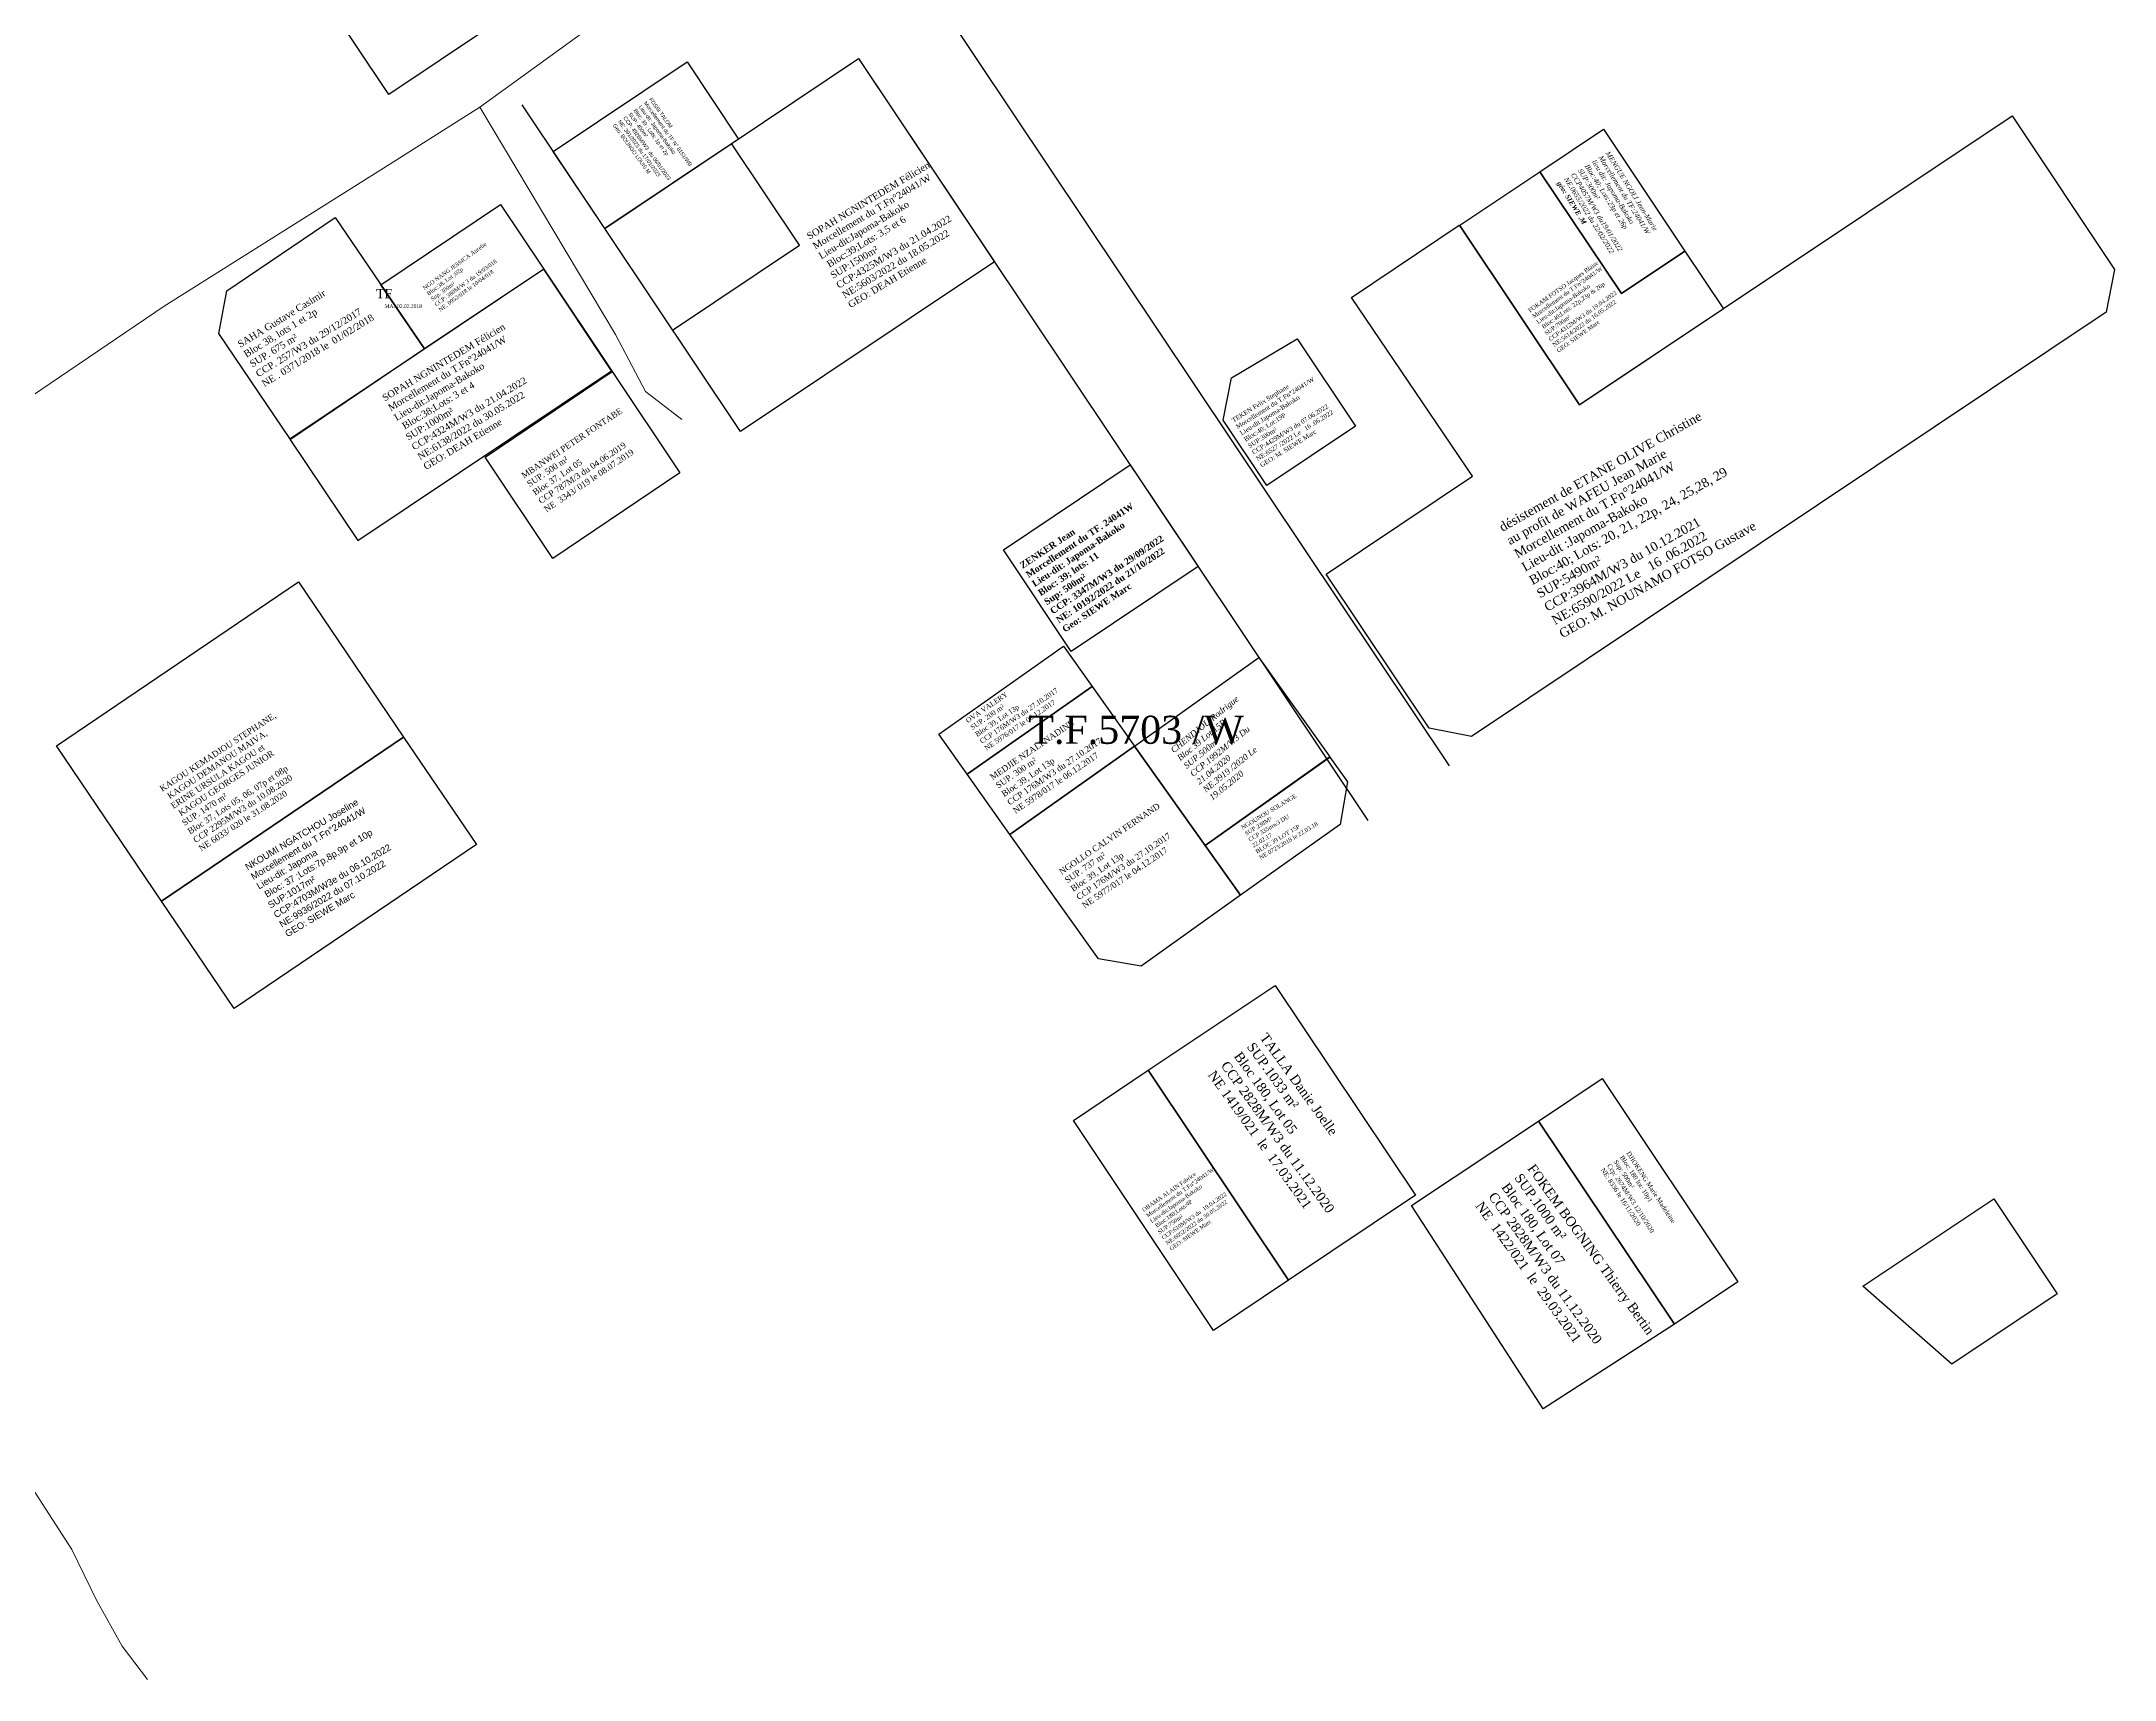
# Model space of a CAD drawing. Header units: millimetres. Extents: x 587399 to 927168, y 438565 to 1444955.
# Drawn here: x 592144.3 to 592483.7, y 443173 to 443441.1 of the extents above; entities that cross this region are included whole.
import ezdxf

# ---------------------------------------------------------------- set-up
doc = ezdxf.new("R2010")
doc.units = ezdxf.units.MM
doc.header["$LTSCALE"] = 2
for name, color, linetype in [('end maj 26 02 2021', 7, 'Continuous'), ('MAJ FER 2022', 7, 'Continuous'), ('MAJ JAN 2022', 1, 'Continuous'), ('Parcelle MAJ', 6, 'Continuous')]:
    doc.layers.add(name, color=color, linetype=linetype)
doc.layers.add('MAJ APRES LE 13.01.2023', color=222, linetype='Continuous', lineweight=30)
doc.layers.add('Roads_others', color=24, linetype='Continuous', lineweight=9)
doc.styles.add('Annotative', font='txt.shx')
doc.styles.get("Standard").update_dxf_attribs({"font": 'arial.ttf'})
doc.styles.add('Times 1.0', font='times.ttf', dxfattribs={"width": 0.99, "height": 1})

# ---------------------------------------------------------------- blocks, each defined once
blk = doc.blocks.new('A$C41BB26E9')
at = {"insert": (2.4, -2.15), "char_height": 1.0729, "width": 49.7266, "attachment_point": 1, "rotation": 33.6313}
blk.add_mtext('{\\fTimes New Roman|b1|i0|c0|p18;ZENKER Jean\\P\\C1;Morcellement du TF. 24041W\\P\\C256;Lieu-dit: Japoma-Bakoko\\PBloc: 39; lots: 11\\PSup: 500m²\\PCCP: 3347M/W3 du 29/09/2022\\PNE: 10192/2022 du 21/10/2022\\P\\C1;Geo: SIEWE Marc}', dxfattribs=at)

msp = doc.modelspace()

# ---------------------------------------------------------------- linework, layer by layer
for p, q in [((592291.324, 443447.202), (592374.724, 443322.525)), ((592278.025, 443438.306), (592300.265, 443405.059)), ((592278.025, 443438.306), (592361.426, 443313.629)), ((592258.706, 443377.259), (592222.933, 443430.739)), ((592268.365, 443407.783), (592257.245, 443424.406)), ((592247.586, 443393.883), (592268.365, 443407.783)), ((592300.265, 443405.059), (592258.706, 443377.259))]:
    msp.add_line(p, q)
at = {"color": 5, "flags": 128}
for points in [[(592466.894, 443428.95), (592483.65, 443403.765), (592482.275, 443396.829), (592378.377, 443327.329), (592371.441, 443328.704), (592354.568, 443353.929), (592378.523, 443369.956), (592358.718, 443399.224), (592376.355, 443411.023), (592396.004, 443381.649)], [(592389.586, 443419.8), (592402.926, 443399.85), (592413.316, 443406.8), (592419.624, 443397.381), (592396.105, 443381.648), (592376.456, 443411.022)], [(592359.383, 443378.151), (592344.859, 443368.442), (592337.698, 443379.148), (592339.074, 443386.084), (592349.817, 443392.461)], [(592325.45, 443272.72), (592348.41, 443238.37), (592336.12, 443230.15), (592313.2, 443264.52)]]:
    msp.add_lwpolyline(points, close=True, dxfattribs=at)
at = {"lineweight": -3, "flags": 128}
msp.add_lwpolyline([(592399.976, 443426.75), (592413.316, 443406.8)], dxfattribs=at)
msp.add_lwpolyline([(592399.976, 443426.75), (592413.316, 443406.8)], dxfattribs=at)
at = {"color": 0, "lineweight": -3, "flags": 128}
msp.add_lwpolyline([(592389.586, 443419.8), (592402.926, 443399.85)], dxfattribs=at)
at = {"flags": 128}
msp.add_lwpolyline([(592389.586, 443419.8), (592402.926, 443399.85), (592413.316, 443406.8), (592419.624, 443397.381)], dxfattribs=at)
at = {"color": 7, "lineweight": -3, "flags": 128}
msp.add_lwpolyline([(592226.49, 443403.839), (592237.686, 443387.079)], dxfattribs=at)
at = {"color": 150, "lineweight": -3, "flags": 128}
for points in [[(592346.23, 443286.62), (592369.2, 443252.28), (592348.41, 443238.37), (592325.45, 443272.72)], [(592346.23, 443286.62), (592369.2, 443252.28), (592348.41, 443238.37), (592325.45, 443272.72)], [(592389.35, 443264.41), (592411.59, 443231.16), (592390.11, 443217.32), (592368.53, 443250.57)], [(592389.35, 443264.41), (592411.59, 443231.16), (592390.11, 443217.32), (592368.53, 443250.57)]]:
    msp.add_lwpolyline(points, close=True, dxfattribs=at)
at = {"layer": 'end maj 26 02 2021', "color": 150, "flags": 128}
for points in [[(592201.086, 443468.477), (592217.764, 443443.541), (592201.14, 443432.421), (592184.46, 443457.357)], [(592201.086, 443468.477), (592217.764, 443443.541), (592201.14, 443432.421), (592184.46, 443457.357)], [(592311.599, 443342.118), (592316.259, 443335.563), (592295.799, 443321.195), (592291.151, 443327.728)], [(592311.599, 443342.118), (592316.259, 443335.563), (592295.799, 443321.195), (592291.151, 443327.728)], [(592316.259, 443335.563), (592323.214, 443325.789), (592302.818, 443311.327), (592295.799, 443321.195)], [(592316.259, 443335.563), (592323.214, 443325.789), (592302.818, 443311.327), (592295.799, 443321.195)], [(592323.214, 443325.789), (592340.578, 443301.366), (592324.281, 443289.774), (592317.311, 443290.955), (592302.818, 443311.327)], [(592323.214, 443325.789), (592340.578, 443301.366), (592324.281, 443289.774), (592317.311, 443290.955), (592302.818, 443311.327)], [(592355.159, 443323.997), (592358.054, 443319.922), (592356.88, 443312.95), (592340.578, 443301.366), (592334.784, 443309.516)], [(592355.159, 443323.997), (592358.054, 443319.922), (592356.88, 443312.95), (592340.578, 443301.366), (592334.784, 443309.516)]]:
    msp.add_lwpolyline(points, close=True, dxfattribs=at)
at = {"layer": 'end maj 26 02 2021', "color": 150}
for points in [[(592192.36, 443412.32), (592206.95, 443390.79), (592185.04, 443375.96), (592173.27, 443393.34), (592174.6, 443400.28)], [(592192.36, 443412.32), (592206.95, 443390.79), (592185.04, 443375.96), (592173.27, 443393.34), (592174.6, 443400.28)], [(592219.407, 443414.426), (592226.488, 443403.838), (592206.95, 443390.79), (592199.811, 443401.283)], [(592219.407, 443414.426), (592226.488, 443403.838), (592206.95, 443390.79), (592199.811, 443401.283)], [(592399.74, 443271.36), (592421.98, 443238.11), (592411.59, 443231.16), (592389.35, 443264.41)], [(592399.74, 443271.36), (592421.98, 443238.11), (592411.59, 443231.16), (592389.35, 443264.41)]]:
    msp.add_lwpolyline(points, close=True, dxfattribs=at)
at = {"layer": 'end maj 26 02 2021', "color": 150, "lineweight": -3, "flags": 128}
for points in [[(592237.686, 443387.079), (592248.768, 443370.49), (592228.002, 443356.487), (592216.905, 443373.098)], [(592237.686, 443387.079), (592248.768, 443370.49), (592228.002, 443356.487), (592216.905, 443373.098)], [(592186.326, 443352.668), (592203.544, 443327.251), (592163.913, 443300.406), (592146.696, 443325.823)], [(592186.326, 443352.668), (592203.544, 443327.251), (592163.913, 443300.406), (592146.696, 443325.823)], [(592343.58, 443340.29), (592355.17, 443324.01), (592334.78, 443309.52), (592323.21, 443325.79)], [(592343.58, 443340.29), (592355.17, 443324.01), (592334.78, 443309.52), (592323.21, 443325.79)]]:
    msp.add_lwpolyline(points, close=True, dxfattribs=at)
at = {"layer": 'MAJ APRES LE 13.01.2023', "color": 6, "lineweight": 30}
msp.add_line((592236.466, 443410.507), (592278.025, 443438.306), dxfattribs=at)
at = {"layer": 'MAJ APRES LE 13.01.2023', "color": 6, "lineweight": 30, "flags": 128}
msp.add_lwpolyline([(592249.97, 443437.793), (592258.353, 443425.148), (592236.466, 443410.507), (592228.029, 443423.117)], close=True, dxfattribs=at)
at = {"layer": 'MAJ FER 2022', "flags": 128}
msp.add_lwpolyline([(592399.976, 443426.75), (592413.317, 443406.801), (592402.927, 443399.851), (592389.587, 443419.801)], close=True, dxfattribs=at)
msp.add_lwpolyline([(592399.976, 443426.75), (592413.317, 443406.801), (592402.927, 443399.851), (592389.587, 443419.801)], close=True, dxfattribs=at)
msp.add_lwpolyline([(592399.976, 443426.75), (592413.317, 443406.801), (592402.927, 443399.851), (592389.587, 443419.801)], close=True, dxfattribs=at)
msp.add_lwpolyline([(592399.976, 443426.75), (592413.317, 443406.801), (592402.927, 443399.851), (592389.587, 443419.801)], close=True, dxfattribs=at)
at = {"layer": 'MAJ JAN 2022', "color": 7, "ltscale": 0.0014, "flags": 128}
msp.add_lwpolyline([(592226.488, 443403.838), (592184.932, 443376.032), (592196.049, 443359.408), (592237.604, 443387.214)], close=True, dxfattribs=at)
at = {"layer": 'MAJ JAN 2022', "flags": 128}
msp.add_lwpolyline([(592463.878, 443251.694), (592474.278, 443236.144), (592457.038, 443224.614), (592442.458, 443237.374)], close=True, dxfattribs=at)
msp.add_lwpolyline([(592463.878, 443251.694), (592474.278, 443236.144), (592457.038, 443224.614), (592442.458, 443237.374)], close=True, dxfattribs=at)
at = {"layer": 'Parcelle MAJ', "color": 6, "lineweight": 30, "flags": 128}
for points in [[(592322.51, 443371.81), (592333.63, 443355.19), (592312.85, 443341.29), (592301.73, 443357.91)], [(592203.544, 443327.251), (592215.46, 443309.66), (592175.83, 443282.814), (592163.913, 443300.406)]]:
    msp.add_lwpolyline(points, close=True, dxfattribs=at)
at = {"layer": 'Roads_others'}
for points in [[(592060.897, 443325.669), (592074.653, 443335.666), (592100.989, 443354.397), (592129.999, 443374.546), (592164.368, 443397.796), (592201.269, 443421.048), (592216.002, 443430.382), (592252, 443456.453), (592257.2, 443463.699)], [(592249.103, 443379.243), (592243.137, 443383.825), (592238.221, 443393.139), (592216.002, 443430.382)], [(592015.04, 443387.894), (592028.611, 443372.078), (592036.816, 443359.583), (592043.078, 443348.568), (592049.114, 443340.15), (592055.75, 443332.386), (592060.897, 443325.669), (592086.758, 443287.236), (592121.056, 443237.879), (592149.243, 443194.285), (592153.27, 443185.998), (592157.441, 443178.463), (592161.621, 443172.995)]]:
    msp.add_lwpolyline(points, dxfattribs=at)

# ---------------------------------------------------------------- block references
msp.add_blockref('A$C41BB26E9', (592301.889, 443357.819))

# ---------------------------------------------------------------- texts
at = {"attachment_point": 1}
for s, insert, char_height, width, rotation in [('{\\fTimes New Roman|b0|i0|c0|p18;SOPAH NGNINTEDEM Félicien\\P\\C1;Morcellement du T.Fn%%D24041/W\\P\\C256;Lieu-dit:Japoma-Bakoko\\P Bloc:39;Lots: 3,5 et 6\\C1;\\P\\C256;SUP:1500m²\\PCCP:4325M/W3 du 21.04.2022\\PNE:5603/2022 du 18.05.2022\\PGEO: DEAH Etienne}', (592269.406, 443409.615), 1.12114, 38.05521, 31.00386), ('{\\fTimes New Roman|b0|i0|c0|p18;FOKAM FOTSO Jacques Blaise\\P\\C1;Morcellement du T.Fn%%D24041/W\\P\\C256;Lieu-dit:Japoma-Bakoko\\P Bloc:40;Lots: 22p,23p & 26p\\C1;\\P\\C256;SUP:700m²\\PCCP:4312M/W3 du 19.04.2022\\PNE:5614/2022 du 16.05.2022\\PGEO: SIEWE Marc}', (592387.563, 443397.277), 0.68858, 23.37261, 35.35233), ('{\\fTimes New Roman|b0|i0|c0|p18;SOPAH NGNINTEDEM Félicien\\P\\C1;Morcellement du T.Fn%%D24041/W\\P\\C256;Lieu-dit:Japoma-Bakoko\\P Bloc:38;Lots: 3 et 4\\C1;\\P\\C256;SUP:1000m²\\PCCP:4324M/W3 du 21.04.2022\\PNE:6138/2022 du 30.05.2022\\PGEO: DEAH Etienne}', (592199.892, 443383.14), 1.12114, 38.05521, 31.00386), ('{\\fTimes New Roman|b0|i0|c0|p18;TEKEN Felix Stephane\\P\\C1;Morcellement du T.Fn°24041/W\\C256;\\PLieu-dit Japoma-Bakoko\\PBloc:40; Lot:19P ^I^I^I\\PSUP:300m²\\PCCP:4429M/W3 du 07.06.2022\\PNE:6527 /2022 Le   16 .06.2022\\P\\C1;GEO: M. SIEWE Marc}', (592339.038, 443379.355), 0.74366, 22.77455, 32.11694), ('{\\fTimes New Roman|b0|i0|c0|p18;\\C1;désistement de ETANE OLIVE Christine\\Pau profit de\\C256; WAFEU Jean Marie \\P\\C1;Morcellement du T.Fn°24041/W\\C256;\\PLieu-dit :Japoma-Bakoko\\PBloc:40; Lots: 20, 21, 22p, 24, 25,28, 29 ^I\\PSUP:5490m²\\PCCP:3964M/W3 du 10.12.2021\\PNE:6590/2022 Le   16 .06.2022\\P\\C1;GEO: M. NOUNAMO FOTSO Gustave}', (592382.711, 443362.148), 1.5, 46.2, 29.405), ('NKOUMI NGATCHOU Joseline\\P{\\C1;Morcellement du T.Fn%%D24041/W\\P}Lieu-dit: Japoma \\P Bloc: 37 ;Lots:7p,8p,9p et 10p{\\C1;\\P}SUP:1017m²\\PCCP:4703M/W3e du 06.10.2022\\PNE:9936/2022 du 07.10.2022\\P{\\C1;GEO: SIEWE Marc}', (592177.457, 443306.363), 1.09169, 37.05559, 30.77953), ('{\\fTimes New Roman|b0|i0|c0|p18;OBAMA ALAIN Fabrice\\P\\C1;Morcellement du T.Fn%%D24041/W\\P\\C256;Lieu-dit:Japoma-Bakoko\\P\\pt12.54; Bloc:180;Lots:4P\\C1;\\P\\ptz;\\C256;SUP:750m²\\PCCP:610M/W3 du  19.04.2022\\PNE:6052/2022 du 30.05.2022\\P\\C1;GEO: SIEWE Marc}', (592324.364, 443250.059), 0.66625, 22.61462, 35.08436)]:
    msp.add_mtext(s, dxfattribs=dict(at, insert=insert, char_height=char_height, width=width, rotation=rotation))
at = {"layer": 'end maj 26 02 2021', "attachment_point": 1}
for s, width, heights, insert, char_height, rotation in [('{\\fTimes New Roman|b0|i0|c0|p18;NGO NANG JESSICA Aurelie\\PBloc:38, Lot ;02p\\PSup. 300m²\\PCCP: 380M/W 3 du 19/03/018\\PNE. 0952/018 le 10/04/018}', 108.2432, [34.673], (592206.591, 443400.913), 0.65436, 36.05415), ('{\\fTimes New Roman|b0|i0|c0|p18;NGO NANG JESSICA Aurelie\\PBloc:38, Lot ;02p\\PSup. 300m²\\PCCP: 380M/W 3 du 19/03/018\\PNE. 0952/018 le 10/04/018}', 108.2432, [34.673], (592206.591, 443400.913), 0.65436, 36.05415), ('{\\fTimes New Roman|b0|i0|c0|p18;DJIOKENG Marie Madeleine\\PBloc: 180 lot: 10p1\\PSup: 500m²\\PCcp: 2674M/W3 12/10/2020\\PNE: 8336 le 16/11/2020}', 59.32667, [22.316], (592404.305, 443259.557), 0.75, 303.09064), ('{\\fTimes New Roman|b0|i0|c0|p18;DJIOKENG Marie Madeleine\\PBloc: 180 lot: 10p1\\PSup: 500m²\\PCcp: 2674M/W3 12/10/2020\\PNE: 8336 le 16/11/2020}', 59.32667, [22.316], (592404.305, 443259.557), 0.75, 303.09064)]:
    msp.add_mtext_dynamic_manual_height_columns(s, width=width, gutter_width=12.5, heights=heights, dxfattribs=dict(at, insert=insert, char_height=char_height, rotation=rotation))
at = {"layer": 'end maj 26 02 2021', "insert": (592176.219, 443391.922), "char_height": 1.1322, "attachment_point": 1, "rotation": 31.54053, "style": 'Annotative'}
msp.add_mtext_dynamic_manual_height_columns('{\\fTimes New Roman|b0|i0|c0|p18;SAHA Gustave Casimir\\PBloc 38, lots 1 et 2p\\PSUP. 675 m²\\PCCP. 257/W3 du 29/12/2017\\PNE . 0371/2018 le  01/02/2018}', width=213.3848, gutter_width=12.5, heights=[49.178], dxfattribs=at)
msp.add_mtext_dynamic_manual_height_columns('{\\fTimes New Roman|b0|i0|c0|p18;SAHA Gustave Casimir\\PBloc 38, lots 1 et 2p\\PSUP. 675 m²\\PCCP. 257/W3 du 29/12/2017\\PNE . 0371/2018 le  01/02/2018}', width=213.3848, gutter_width=12.5, heights=[49.178], dxfattribs=at)
at = {"layer": 'end maj 26 02 2021', "color": 150, "linetype": 'ByBlock', "lineweight": -3, "ltscale": 0.0014, "attachment_point": 1, "style": 'Times 1.0'}
for s, insert, char_height, width in [('{\\C1;TF 49822/W\\P\\H0.4x;      MAJ 02.02.2018}', (592199.064, 443400.592), 1.5, 24.70723), ('{\\C1;TF 49822/W\\P\\H0.4x;      MAJ 02.02.2018}', (592199.064, 443400.592), 1.5, 24.70723), ('{\\C1;T.F.5703 /W}', (592305.827, 443330.747), 4.58996, 41.99285), ('{\\C1;T.F.5703 /W}', (592305.827, 443330.747), 4.58996, 41.99285)]:
    msp.add_mtext(s, dxfattribs=dict(at, insert=insert, char_height=char_height, width=width))
for s, insert, char_height, width, rotation in [('{\\C256;MBANWEI PETER FONTABE\\PSUP. 500 m²\\PBloc 37, Lot 05\\PCCP 787M/3 du 04.06.2019\\PNE  3343/ 019 le 08.07.2019}', (592222.685, 443370.384), 1, 46.75847, 33.76099), ('{\\C256;MBANWEI PETER FONTABE\\PSUP. 500 m²\\PBloc 37, Lot 05\\PCCP 787M/3 du 04.06.2019\\PNE  3343/ 019 le 08.07.2019}', (592222.685, 443370.384), 1, 46.75847, 33.76099), ('{\\C256;OVA VALERY\\P\\fTimes New Roman|b0|i0|c186|p18;SUP. \\fTimes New Roman|b0|i0|c0|p18;200\\fTimes New Roman|b0|i0|c186|p18; m²\\PBloc 39, Lot 13p\\PCCP 176M/W3 du 27.10.2017\\PNE 59\\fTimes New Roman|b0|i0|c0|p18;76\\fTimes New Roman|b0|i0|c186|p18;/017 le \\fTimes New Roman|b0|i0|c0|p18;06\\fTimes New Roman|b0|i0|c186|p18;.12.2017}', (592295.452, 443330.2), 0.820015, 36.96116, 34.29564), ('{\\C256;OVA VALERY\\P\\fTimes New Roman|b0|i0|c186|p18;SUP. \\fTimes New Roman|b0|i0|c0|p18;200\\fTimes New Roman|b0|i0|c186|p18; m²\\PBloc 39, Lot 13p\\PCCP 176M/W3 du 27.10.2017\\PNE 59\\fTimes New Roman|b0|i0|c0|p18;76\\fTimes New Roman|b0|i0|c186|p18;/017 le \\fTimes New Roman|b0|i0|c0|p18;06\\fTimes New Roman|b0|i0|c186|p18;.12.2017}', (592295.452, 443330.2), 0.820015, 36.96116, 34.29564), ('{\\fTimes New Roman|b0|i0|c186|p18;\\C256;KAGOU KEMADJOU STEPHANE,\\P KAGOU DEMANOU MAIVA,\\PERINE URSULA KAGOU et\\P KAGOU GEORGES JUNIOR\\PSUP. 1470 m²\\PBloc 37, Lots 05, 06, 07p et 08p\\PCCP 2295M/W3 du 10.08.2020\\PNE 6033/ 020 le 31.08.2020}', (592163.483, 443319.109), 1, 61.71742, 33.18537), ('{\\fTimes New Roman|b0|i0|c186|p18;\\C256;KAGOU KEMADJOU STEPHANE,\\P KAGOU DEMANOU MAIVA,\\PERINE URSULA KAGOU et\\P KAGOU GEORGES JUNIOR\\PSUP. 1470 m²\\PBloc 37, Lots 05, 06, 07p et 08p\\PCCP 2295M/W3 du 10.08.2020\\PNE 6033/ 020 le 31.08.2020}', (592163.483, 443319.109), 1, 61.71742, 33.18537), ('{\\fTimes New Roman|b0|i1|c0|p18;\\C7;CHENDJOU Rodrigue\\PBloc 39 Lot 15P\\PSUP.500m²\\PCCP.1992M/W3 Du 21.04.2020\\PNE.3919 /2020 Le 19.05.2020}', (592329.01, 443325.373), 1, 16.04321, 39.13973), ('{\\fTimes New Roman|b0|i1|c0|p18;\\C7;CHENDJOU Rodrigue\\PBloc 39 Lot 15P\\PSUP.500m²\\PCCP.1992M/W3 Du 21.04.2020\\PNE.3919 /2020 Le 19.05.2020}', (592329.01, 443325.373), 1, 16.04321, 39.13973), ('{\\C256;MEDJIE NZALI NADINE\\P\\fTimes New Roman|b0|i0|c186|p18;SUP. \\fTimes New Roman|b0|i0|c0|p18;300\\fTimes New Roman|b0|i0|c186|p18; m²\\PBloc 39, Lot 13p\\PCCP 176M/W3 du 27.10.2017\\PNE 59\\fTimes New Roman|b0|i0|c0|p18;78\\fTimes New Roman|b0|i0|c186|p18;/017 le \\fTimes New Roman|b0|i0|c0|p18;06\\fTimes New Roman|b0|i0|c186|p18;.12.2017}', (592299.411, 443321.006), 1, 45.07378, 34.29564), ('{\\C256;MEDJIE NZALI NADINE\\P\\fTimes New Roman|b0|i0|c186|p18;SUP. \\fTimes New Roman|b0|i0|c0|p18;300\\fTimes New Roman|b0|i0|c186|p18; m²\\PBloc 39, Lot 13p\\PCCP 176M/W3 du 27.10.2017\\PNE 59\\fTimes New Roman|b0|i0|c0|p18;78\\fTimes New Roman|b0|i0|c186|p18;/017 le \\fTimes New Roman|b0|i0|c0|p18;06\\fTimes New Roman|b0|i0|c186|p18;.12.2017}', (592299.411, 443321.006), 1, 45.07378, 34.29564), ('NGOUNOU SOLANGE\\PSUP 238M²\\PCCP 335mw3 DU 22.02.17\\PBLOC 39 LOT 15P\\PNE 0723/2018 le 22.03.18', (592340.557, 443312.674), 0.6878, 10.73783, 30.98792), ('NGOUNOU SOLANGE\\PSUP 238M²\\PCCP 335mw3 DU 22.02.17\\PBLOC 39 LOT 15P\\PNE 0723/2018 le 22.03.18', (592340.557, 443312.674), 0.6878, 10.73783, 30.98792), ('{\\C256;NGOLLO CALVIN FERNAND\\fTimes New Roman|b0|i0|c186|p18;\\PSUP. \\fTimes New Roman|b0|i0|c0|p18;737\\fTimes New Roman|b0|i0|c186|p18; m²\\PBloc 39, Lot 13p\\PCCP 176M/W3 du 27.10.2017\\PNE 59\\fTimes New Roman|b0|i0|c0|p18;77\\fTimes New Roman|b0|i0|c186|p18;/017 le 04.12.2017}', (592310.72, 443305.5), 1, 45.07378, 34.29564), ('{\\C256;NGOLLO CALVIN FERNAND\\fTimes New Roman|b0|i0|c186|p18;\\PSUP. \\fTimes New Roman|b0|i0|c0|p18;737\\fTimes New Roman|b0|i0|c186|p18; m²\\PBloc 39, Lot 13p\\PCCP 176M/W3 du 27.10.2017\\PNE 59\\fTimes New Roman|b0|i0|c0|p18;77\\fTimes New Roman|b0|i0|c186|p18;/017 le 04.12.2017}', (592310.72, 443305.5), 1, 45.07378, 34.29564), ('{\\C256;TALLA Danie Joelle \\fTimes New Roman|b0|i0|c186|p18;\\PSUP.\\fTimes New Roman|b0|i0|c0|p18;1033\\fTimes New Roman|b0|i0|c186|p18; m²\\PBloc \\fTimes New Roman|b0|i0|c0|p18;180\\fTimes New Roman|b0|i0|c186|p18;, Lot \\fTimes New Roman|b0|i0|c0|p18;05\\P\\fTimes New Roman|b0|i0|c186|p18;CCP \\fTimes New Roman|b0|i0|c0|p18;2828\\fTimes New Roman|b0|i0|c186|p18;M/W3 du \\fTimes New Roman|b0|i0|c0|p18;11.12.2020\\P\\fTimes New Roman|b0|i0|c186|p18;NE \\fTimes New Roman|b0|i0|c0|p18;1419\\fTimes New Roman|b0|i0|c186|p18;/0\\fTimes New Roman|b0|i0|c0|p18;21 \\fTimes New Roman|b0|i0|c186|p18; le \\fTimes New Roman|b0|i0|c0|p18; 17.03.2021}', (592344.923, 443279.002), 1.571899, 70.85141, 305.76976), ('{\\C256;TALLA Danie Joelle \\fTimes New Roman|b0|i0|c186|p18;\\PSUP.\\fTimes New Roman|b0|i0|c0|p18;1033\\fTimes New Roman|b0|i0|c186|p18; m²\\PBloc \\fTimes New Roman|b0|i0|c0|p18;180\\fTimes New Roman|b0|i0|c186|p18;, Lot \\fTimes New Roman|b0|i0|c0|p18;05\\P\\fTimes New Roman|b0|i0|c186|p18;CCP \\fTimes New Roman|b0|i0|c0|p18;2828\\fTimes New Roman|b0|i0|c186|p18;M/W3 du \\fTimes New Roman|b0|i0|c0|p18;11.12.2020\\P\\fTimes New Roman|b0|i0|c186|p18;NE \\fTimes New Roman|b0|i0|c0|p18;1419\\fTimes New Roman|b0|i0|c186|p18;/0\\fTimes New Roman|b0|i0|c0|p18;21 \\fTimes New Roman|b0|i0|c186|p18; le \\fTimes New Roman|b0|i0|c0|p18; 17.03.2021}', (592344.923, 443279.002), 1.571899, 70.85141, 305.76976), ('{\\C256;FOKEM BOGNING Thierry Bertin \\P\\fTimes New Roman|b0|i0|c186|p18;SUP.\\fTimes New Roman|b0|i0|c0|p18;1000\\fTimes New Roman|b0|i0|c186|p18; m²\\PBloc \\fTimes New Roman|b0|i0|c0|p18;180\\fTimes New Roman|b0|i0|c186|p18;, Lot \\fTimes New Roman|b0|i0|c0|p18;07\\P\\fTimes New Roman|b0|i0|c186|p18;CCP \\fTimes New Roman|b0|i0|c0|p18;2828\\fTimes New Roman|b0|i0|c186|p18;M/W3 du \\fTimes New Roman|b0|i0|c0|p18;11.12.2020\\P\\fTimes New Roman|b0|i0|c186|p18;NE \\fTimes New Roman|b0|i0|c0|p18; 1422\\fTimes New Roman|b0|i0|c186|p18;/0\\fTimes New Roman|b0|i0|c0|p18;21 \\fTimes New Roman|b0|i0|c186|p18; le \\fTimes New Roman|b0|i0|c0|p18; 29.03.2021}', (592388.723, 443257.561), 1.571899, 70.85141, 305.76976), ('{\\C256;FOKEM BOGNING Thierry Bertin \\P\\fTimes New Roman|b0|i0|c186|p18;SUP.\\fTimes New Roman|b0|i0|c0|p18;1000\\fTimes New Roman|b0|i0|c186|p18; m²\\PBloc \\fTimes New Roman|b0|i0|c0|p18;180\\fTimes New Roman|b0|i0|c186|p18;, Lot \\fTimes New Roman|b0|i0|c0|p18;07\\P\\fTimes New Roman|b0|i0|c186|p18;CCP \\fTimes New Roman|b0|i0|c0|p18;2828\\fTimes New Roman|b0|i0|c186|p18;M/W3 du \\fTimes New Roman|b0|i0|c0|p18;11.12.2020\\P\\fTimes New Roman|b0|i0|c186|p18;NE \\fTimes New Roman|b0|i0|c0|p18; 1422\\fTimes New Roman|b0|i0|c186|p18;/0\\fTimes New Roman|b0|i0|c0|p18;21 \\fTimes New Roman|b0|i0|c186|p18; le \\fTimes New Roman|b0|i0|c0|p18; 29.03.2021}', (592388.723, 443257.561), 1.571899, 70.85141, 305.76976)]:
    msp.add_mtext(s, dxfattribs=dict(at, insert=insert, char_height=char_height, width=width, rotation=rotation))
at = {"layer": 'MAJ APRES LE 13.01.2023', "color": 6, "lineweight": 30, "insert": (592244.189, 443431.999), "char_height": 0.62471, "width": 22.04908, "attachment_point": 1, "rotation": 305.76894}
msp.add_mtext('\\A1;{\\C7;FOSSI TALOM \\P\\C1;Morcellement du TF N° 8151/WB \\P\\C7;Lieu-dit: Japoma-Bakoko\\PBloc: 39 ; Lots: 1p et 2p\\PSUP: 400m²\\PCCP: 4926M/W3  du 06/01/2023\\PNE: 391/2023 du 17/01/2023\\P\\C1;Geo: BOUNGO LOUIS M}', dxfattribs=at)
at = {"layer": 'MAJ FER 2022', "insert": (592400.965, 443423.245), "char_height": 0.8, "width": 76.8424, "attachment_point": 1, "rotation": 301.81214}
msp.add_mtext('{\\fTimes New Roman|b0|i1|c0|p18;MENGUE NGOLI Jean-Marie\\P\\C1;Morcellement du TF:24041/W\\Plieu dit: Japoma-Bakoko\\P\\C256;Bloc:40; Lots:23p et 26p\\PSUP:300m²\\PCCP4057M/W3 du19/01/2022\\PNE.0655/2022 du 22/02/2022\\P\\fTimes New Roman|b1|i1|c0|p18;géo: SIEWE .M\\P }', dxfattribs=at)
msp.add_mtext('{\\fTimes New Roman|b0|i1|c0|p18;MENGUE NGOLI Jean-Marie\\P\\C1;Morcellement du TF:24041/W\\Plieu dit: Japoma-Bakoko\\P\\C256;Bloc:40; Lots:23p et 26p\\PSUP:300m²\\PCCP4057M/W3 du19/01/2022\\PNE.0655/2022 du 22/02/2022\\P\\fTimes New Roman|b1|i1|c0|p18;géo: SIEWE .M\\P }', dxfattribs=at)

doc.saveas('drawing.dxf')
